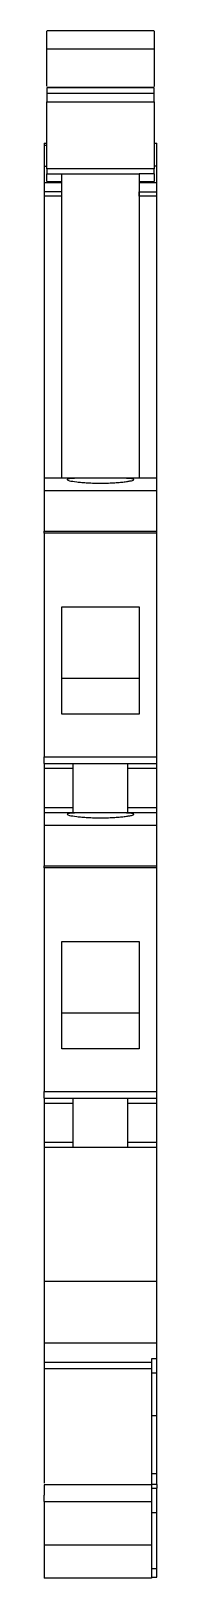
# Model space of a CAD drawing. Header units: millimetres. Extents: x 0 to 6.4, y 0 to 87.8.
import ezdxf

# ---------------------------------------------------------------- set-up
doc = ezdxf.new("R2010")
doc.units = ezdxf.units.MM

msp = doc.modelspace()

# ---------------------------------------------------------------- linework, layer by layer
at = {"color": 7, "linetype": 'Continuous', "lineweight": 25}
for p, q in [((6.253, 87.83), (0.147, 87.83)), ((6.25, 86.802), (0.15, 86.802)), ((6.252, 84.619), (0.148, 84.619)), ((6.25, 84.597), (0.15, 84.597)), ((6.25, 84.283), (0.15, 84.283)), ((0.15, 83.799), (6.25, 83.799)), ((0, 81.45), (0, 59.438)), ((0, 81.45), (0.15, 81.45)), ((0, 81.35), (0.15, 81.35)), ((6.25, 81.45), (6.4, 81.45)), ((6.4, 5.31), (6.4, 81.45)), ((0, 80.157), (0.15, 80.157)), ((6.25, 79.993), (0.15, 79.993)), ((6.4, 80.157), (6.25, 80.157)), ((1, 79.2), (0, 79.2)), ((0.15, 79.712), (1, 79.712)), ((0.15, 79.274), (1, 79.274)), ((1, 62.45), (1, 79.712)), ((1, 79.712), (5.4, 79.712)), ((5.4, 79.712), (5.4, 62.45)), ((6.25, 79.712), (5.4, 79.712)), ((5.4, 79.274), (6.251, 79.274)), ((6.4, 79.2), (5.4, 79.2)), ((1, 78.687), (0, 78.687)), ((1, 78.456), (0, 78.456)), ((5.4, 78.687), (6.4, 78.687)), ((6.4, 78.456), (5.4, 78.456)), ((6.4, 62.45), (0, 62.45)), ((6.4, 61.729), (0, 61.729)), ((0, 59.438), (6.4, 59.438)), ((6.4, 59.312), (0, 59.312)), ((0, 59.312), (0, 46.622)), ((1, 55.128), (5.4, 55.128)), ((1, 49.036), (1, 55.128)), ((5.4, 55.128), (5.4, 49.036)), ((5.4, 51.076), (1, 51.076)), ((5.4, 49.036), (1, 49.036)), ((0, 46.622), (6.4, 46.622)), ((0, 46.25), (6.4, 46.25)), ((0, 46.25), (0, 40.438)), ((1.65, 45.95), (0, 45.95)), ((1.65, 43.45), (1.65, 46.25)), ((6.4, 45.95), (4.75, 45.95)), ((4.75, 43.75), (4.75, 45.95)), ((0, 43.75), (1.65, 43.75)), ((6.4, 43.45), (0, 43.45)), ((4.75, 43.75), (6.4, 43.75)), ((6.4, 42.729), (0, 42.729)), ((0, 40.438), (6.4, 40.438)), ((6.4, 40.312), (0, 40.312)), ((0, 40.312), (0, 27.622)), ((1, 30.036), (1, 36.128)), ((1, 36.128), (5.4, 36.128)), ((5.4, 36.128), (5.4, 30.036)), ((5.4, 32.076), (1, 32.076)), ((5.4, 30.036), (1, 30.036)), ((0, 27.622), (6.4, 27.622)), ((0, 27.25), (6.4, 27.25)), ((0, 27.25), (0, 13.362)), ((1.65, 24.45), (1.65, 27.25)), ((1.65, 26.95), (0, 26.95)), ((6.4, 26.95), (4.75, 26.95)), ((4.75, 24.75), (4.75, 26.95)), ((0, 24.75), (1.65, 24.75)), ((4.75, 24.75), (6.4, 24.75)), ((6.4, 24.45), (0, 24.45)), ((6.4, 16.841), (0, 16.841)), ((0, 13.362), (6.4, 13.362)), ((6.4, 12.45), (6.1, 12.45)), ((6.1, 12.45), (6.1, 5.31)), ((0, 12.247), (6.1, 12.247)), ((0, 11.896), (6.1, 11.896)), ((0, 11.896), (0, 5.379)), ((6.403, 7.775), (6.4, 7.775)), ((6.4, 6.75), (6.401, 6.75)), ((6.4, 6.68), (6.403, 6.68)), ((6.1, 5.3), (-0.002, 5.3)), ((6.1, 5.3), (6.1, 0)), ((6.1, 5.11), (6.4, 5.11)), ((6.4, 0.05), (6.4, 5.088)), ((0, 4.34), (6.1, 4.34)), ((0, 4.34), (0, 0)), ((6.1, 1.867), (0, 1.867)), ((6.1, 0.05), (6.4, 0.05)), ((6.1, 0), (0, 0))]:
    msp.add_line(p, q, dxfattribs=at)
at = {"color": 8, "linetype": 'Continuous', "lineweight": 25}
for p, q in [((6.1, 11.653), (6.4, 11.653)), ((6.4, 9.202), (6.1, 9.202)), ((6.1, 5.931), (6.4, 5.931)), ((6.4, 5.31), (6.1, 5.31)), ((6.4, 5.088), (6.1, 5.088)), ((6.4, 3.702), (6.1, 3.702)), ((6.1, 0.55), (6.4, 0.55))]:
    msp.add_line(p, q, dxfattribs=at)
at = {"color": 7, "linetype": 'Continuous', "lineweight": 25}
for points, knots in [([(0.15, 86.802), (0.15, 86.913), (0.15, 87.136), (0.15, 87.455), (0.15, 87.694), (0.15, 87.824), (0.15, 87.816), (0.15, 87.813)], [0, 0, 0, 0, 0.220419, 0.440839, 0.661258, 0.881677, 1, 1, 1, 1]), ([(6.25, 87.813), (6.25, 87.816), (6.25, 87.824), (6.25, 87.694), (6.25, 87.455), (6.25, 87.136), (6.25, 86.913), (6.25, 86.802)], [0, 0, 0, 0, 0.118323, 0.338742, 0.559161, 0.779581, 1, 1, 1, 1]), ([(0.15, 84.702), (0.15, 84.949), (0.15, 85.618), (0.15, 86.344), (0.15, 86.802)], [0, 0, 0, 0, 0.369318, 1, 1, 1, 1]), ([(6.25, 86.802), (6.25, 86.344), (6.25, 85.612), (6.25, 84.936), (6.25, 84.683)], [0, 0, 0, 0, 0.624602, 1, 1, 1, 1]), ([(0.15, 84.283), (0.15, 84.236), (0.15, 84.164), (0.15, 83.993), (0.15, 83.894), (0.15, 83.799)], [0, 0, 0, 0, 0.5, 0.5, 1, 1, 1, 1]), ([(0.15, 79.993), (0.15, 80.205), (0.15, 80.63), (0.15, 81.266), (0.15, 81.901), (0.15, 82.535), (0.15, 83.168), (0.15, 83.589), (0.15, 83.799)], [0, 0, 0, 0, 0.1667448, 0.3333959, 0.5, 0.6666041, 0.8332552, 1, 1, 1, 1]), ([(6.25, 83.799), (6.25, 83.894), (6.25, 83.993), (6.25, 84.164), (6.25, 84.236), (6.25, 84.283)], [0, 0, 0, 0, 0.5, 0.5, 1, 1, 1, 1]), ([(6.25, 83.799), (6.25, 83.589), (6.25, 83.168), (6.25, 82.535), (6.25, 81.901), (6.25, 81.266), (6.25, 80.63), (6.25, 80.205), (6.25, 79.993)], [0, 0, 0, 0, 0.1667448, 0.3333959, 0.5, 0.6666041, 0.8332552, 1, 1, 1, 1]), ([(0.15, 79.275), (0.15, 79.276), (0.15, 79.279), (0.15, 79.309), (0.15, 79.359), (0.15, 79.428), (0.15, 79.512), (0.15, 79.608), (0.15, 79.677), (0.15, 79.712)], [0, 0, 0, 0, 0.1284, 0.271959, 0.418517, 0.561709, 0.708628, 0.853839, 1, 1, 1, 1]), ([(6.25, 79.712), (6.25, 79.677), (6.25, 79.608), (6.25, 79.512), (6.25, 79.428), (6.25, 79.359), (6.25, 79.309), (6.25, 79.278), (6.25, 79.276), (6.25, 79.275)], [0, 0, 0, 0, 0.145507, 0.291014, 0.436521, 0.582028, 0.727535, 0.873042, 1, 1, 1, 1]), ([(3.2, 62.156), (3.075, 62.156), (2.951, 62.158), (2.708, 62.165), (2.588, 62.17), (2.358, 62.183), (2.248, 62.191), (2.042, 62.208), (1.944, 62.219), (1.681, 62.25), (1.54, 62.274), (1.35, 62.32), (1.3, 62.343), (1.3, 62.371), (1.312, 62.38), (1.361, 62.396), (1.397, 62.403), (1.492, 62.415), (1.551, 62.42), (1.688, 62.429), (1.767, 62.432), (1.944, 62.438), (2.04, 62.44), (2.246, 62.443), (2.357, 62.444), (2.587, 62.446), (2.705, 62.447), (2.949, 62.447), (3.075, 62.447), (3.326, 62.447), (3.449, 62.447), (3.692, 62.447), (3.813, 62.446), (4.043, 62.444), (4.152, 62.443), (4.358, 62.44), (4.456, 62.438), (4.719, 62.429), (4.861, 62.421), (5.05, 62.397), (5.1, 62.381), (5.1, 62.353), (5.088, 62.342), (5.04, 62.321), (5.004, 62.309), (4.909, 62.286), (4.849, 62.274), (4.712, 62.251), (4.633, 62.24), (4.456, 62.218), (4.36, 62.209), (4.154, 62.191), (4.043, 62.183), (3.813, 62.17), (3.695, 62.165), (3.451, 62.158), (3.326, 62.156), (3.2, 62.156)], [0, 0, 0, 0, 0.03125, 0.03125, 0.0625, 0.0625, 0.09375, 0.09375, 0.125, 0.125, 0.1875, 0.1875, 0.25, 0.25, 0.28125, 0.28125, 0.3125, 0.3125, 0.34375, 0.34375, 0.375, 0.375, 0.40625, 0.40625, 0.4375, 0.4375, 0.46875, 0.46875, 0.5, 0.5, 0.53125, 0.53125, 0.5625, 0.5625, 0.59375, 0.59375, 0.625, 0.625, 0.6875, 0.6875, 0.75, 0.75, 0.78125, 0.78125, 0.8125, 0.8125, 0.84375, 0.84375, 0.875, 0.875, 0.90625, 0.90625, 0.9375, 0.9375, 0.96875, 0.96875, 1, 1, 1, 1]), ([(0, 46.25), (0, 46.25), (0, 46.287), (0, 46.421), (0, 46.516), (0, 46.622)], [0, 0, 0, 0, 0.5, 0.5, 1, 1, 1, 1]), ([(4.75, 45.95), (4.75, 45.97), (4.75, 46.009), (4.75, 46.066), (4.75, 46.117), (4.75, 46.163), (4.75, 46.202), (4.75, 46.23), (4.75, 46.247), (4.75, 46.249), (4.75, 46.25)], [0, 0, 0, 0, 0.127001, 0.24936, 0.372127, 0.5003, 0.628709, 0.760111, 0.879332, 1, 1, 1, 1]), ([(3.2, 43.156), (3.075, 43.156), (2.951, 43.158), (2.708, 43.165), (2.588, 43.17), (2.358, 43.183), (2.248, 43.191), (2.042, 43.208), (1.944, 43.219), (1.681, 43.25), (1.54, 43.274), (1.35, 43.32), (1.3, 43.343), (1.3, 43.371), (1.312, 43.38), (1.361, 43.396), (1.397, 43.403), (1.492, 43.415), (1.551, 43.42), (1.688, 43.429), (1.767, 43.432), (1.944, 43.438), (2.04, 43.44), (2.246, 43.443), (2.357, 43.444), (2.587, 43.446), (2.705, 43.447), (2.949, 43.447), (3.075, 43.447), (3.326, 43.447), (3.449, 43.447), (3.692, 43.447), (3.813, 43.446), (4.043, 43.444), (4.152, 43.443), (4.358, 43.44), (4.456, 43.438), (4.719, 43.429), (4.861, 43.421), (5.05, 43.397), (5.1, 43.381), (5.1, 43.353), (5.088, 43.342), (5.04, 43.321), (5.004, 43.309), (4.909, 43.286), (4.849, 43.274), (4.712, 43.251), (4.633, 43.24), (4.456, 43.218), (4.36, 43.209), (4.154, 43.191), (4.043, 43.183), (3.813, 43.17), (3.695, 43.165), (3.451, 43.158), (3.326, 43.156), (3.2, 43.156)], [0, 0, 0, 0, 0.03125, 0.03125, 0.0625, 0.0625, 0.09375, 0.09375, 0.125, 0.125, 0.1875, 0.1875, 0.25, 0.25, 0.28125, 0.28125, 0.3125, 0.3125, 0.34375, 0.34375, 0.375, 0.375, 0.40625, 0.40625, 0.4375, 0.4375, 0.46875, 0.46875, 0.5, 0.5, 0.53125, 0.53125, 0.5625, 0.5625, 0.59375, 0.59375, 0.625, 0.625, 0.6875, 0.6875, 0.75, 0.75, 0.78125, 0.78125, 0.8125, 0.8125, 0.84375, 0.84375, 0.875, 0.875, 0.90625, 0.90625, 0.9375, 0.9375, 0.96875, 0.96875, 1, 1, 1, 1]), ([(4.75, 43.45), (4.75, 43.451), (4.75, 43.453), (4.75, 43.47), (4.75, 43.498), (4.75, 43.537), (4.75, 43.584), (4.75, 43.637), (4.75, 43.693), (4.75, 43.731), (4.75, 43.75)], [0, 0, 0, 0, 0.127001, 0.24936, 0.372127, 0.5003, 0.628709, 0.760111, 0.879332, 1, 1, 1, 1]), ([(0, 27.25), (0, 27.25), (0, 27.287), (0, 27.421), (0, 27.516), (0, 27.622)], [0, 0, 0, 0, 0.5, 0.5, 1, 1, 1, 1]), ([(4.75, 26.95), (4.75, 26.97), (4.75, 27.009), (4.75, 27.066), (4.75, 27.117), (4.75, 27.163), (4.75, 27.202), (4.75, 27.23), (4.75, 27.247), (4.75, 27.249), (4.75, 27.25)], [0, 0, 0, 0, 0.127001, 0.24936, 0.372127, 0.5003, 0.628709, 0.760111, 0.879332, 1, 1, 1, 1]), ([(4.75, 24.45), (4.75, 24.451), (4.75, 24.453), (4.75, 24.47), (4.75, 24.498), (4.75, 24.537), (4.75, 24.584), (4.75, 24.637), (4.75, 24.693), (4.75, 24.731), (4.75, 24.75)], [0, 0, 0, 0, 0.127001, 0.24936, 0.372127, 0.5003, 0.628709, 0.760111, 0.879332, 1, 1, 1, 1]), ([(0, 13.362), (0, 13.317), (0, 13.227), (0, 13.082), (0, 12.931), (0, 12.771), (0, 12.604), (0, 12.43), (0, 12.308), (0, 12.247)], [0, 0, 0, 0, 0.1436107, 0.2864688, 0.4288734, 0.5711266, 0.7135312, 0.8563893, 1, 1, 1, 1]), ([(0, 12.247), (0, 12.23), (0, 12.196), (0, 12.14), (0, 12.072), (0, 11.989), (0, 11.927), (0, 11.896)], [0, 0, 0, 0, 0.1665021, 0.3323688, 0.5001733, 0.7493597, 1, 1, 1, 1]), ([(0, 5.295), (0, 5.296), (0, 5.301), (0, 5.262), (0, 5.178), (0, 5.051), (0, 4.891), (0, 4.764), (0, 4.701)], [0, 0, 0, 0, 0.068066, 0.254453, 0.44084, 0.627226, 0.813613, 1, 1, 1, 1]), ([(6.4, 5.31), (6.4, 5.258), (6.4, 5.206), (6.4, 5.132), (6.4, 5.11), (6.4, 5.11)], [0, 0, 0, 0, 0.5, 0.5, 1, 1, 1, 1])]:
    msp.add_open_spline(points, degree=3, knots=knots, dxfattribs=at)
for points in [[(0.15, 84.597), (0.15, 84.517), (0.15, 84.411), (0.15, 84.283)], [(6.25, 84.283), (6.25, 84.411), (6.25, 84.517), (6.25, 84.597)], [(0.15, 79.993), (0.15, 79.896), (0.15, 79.801), (0.15, 79.712)], [(6.25, 79.712), (6.25, 79.801), (6.25, 79.896), (6.25, 79.993)], [(5.4, 78.453), (5.4, 78.565), (5.4, 78.654), (5.4, 78.687)], [(0, 59.312), (0, 59.354), (0, 59.396), (0, 59.438)], [(0, 40.312), (0, 40.354), (0, 40.396), (0, 40.438)], [(0, 4.34), (0, 4.462), (0, 4.586), (0, 4.701)], [(6.1, 4.127), (6.1, 3.995), (6.1, 3.808), (6.1, 3.603)]]:
    msp.add_open_spline(points, degree=3, dxfattribs=at)

doc.saveas('drawing.dxf')
